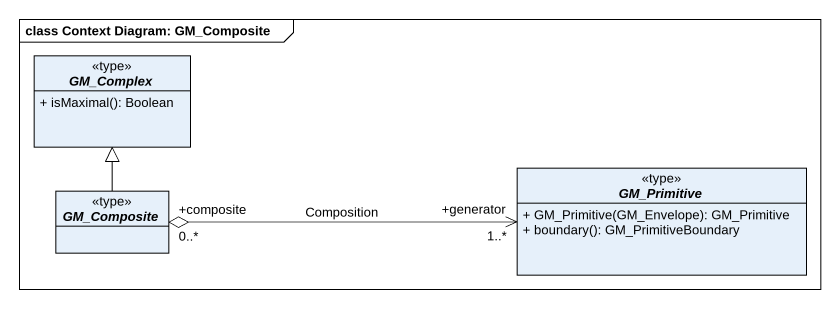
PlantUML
@startuml
mainframe class Context Diagram: GM_Composite
hide circle
hide empty members
skinparam classAttributeIconSize 0
abstract class GM_Complex <<type>> {
  + isMaximal(): Boolean
}
abstract class GM_Composite <<type>>
abstract class GM_Primitive <<type>> {
  + GM_Primitive(GM_Envelope): GM_Primitive
  + boundary(): GM_PrimitiveBoundary
}
GM_Composite -up-|> GM_Complex
GM_Primitive "+generator\n1..*" <-left-o "+composite\n0..*" GM_Composite : Composition
@enduml
